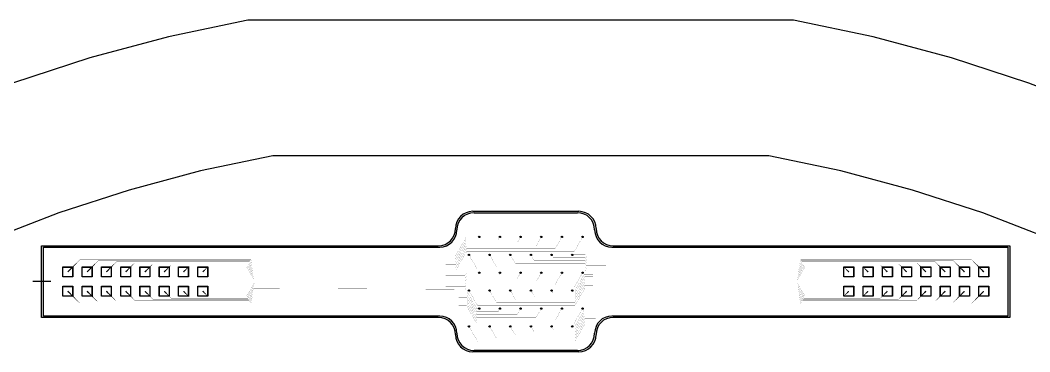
# Model space of a CAD drawing. Header units: metres. Extents: x -54999 to 54999, y -52014 to 54102.
# Drawn here: x -18168 to 18479, y 42063 to 54102 of the extents above; entities that cross this region are included whole.
import ezdxf

# ---------------------------------------------------------------- set-up
doc = ezdxf.new("R2010")
doc.units = ezdxf.units.M
for name, color, linetype in [('eDura_outline_ext', 6, 'Continuous'), ('eDura_outline_int', 6, 'Continuous'), ('etch', 3, 'Continuous'), ('metal', 4, 'Continuous'), ('wafer_ext', 8, 'Continuous'), ('wafer_int', 8, 'Continuous')]:
    doc.layers.add(name, color=color, linetype=linetype)

msp = doc.modelspace()

# ---------------------------------------------------------------- linework, layer by layer
for p, q in [((-17391.174, 44285.743), (-17391.174, 44939.559)), ((-17057.616, 44612.651), (-17711.431, 44612.651))]:
    msp.add_line(p, q)
at = {"layer": 'eDura_outline_ext'}
for p, q in [((-1741.174, 47162.651), (2108.826, 47162.651)), ((-17391.174, 43312.651), (-17391.174, 45912.651)), ((-17391.174, 45912.651), (-2991.174, 45912.651)), ((3358.826, 45912.651), (17758.826, 45912.651)), ((17758.826, 45912.651), (17758.826, 43312.651)), ((-2991.174, 43312.651), (-17391.174, 43312.651)), ((17758.826, 43312.651), (3358.826, 43312.651)), ((2108.826, 42062.651), (-1741.174, 42062.651))]:
    msp.add_line(p, q, dxfattribs=at)
for centre, start, end in [((-1741.174, 46537.651), 90, 180), ((2058.826, 46487.651), 0, 90), ((-2991.174, 46537.651), 270, 0), ((3308.826, 46487.651), 180, 270), ((-2991.174, 42687.651), 0, 90), ((3358.826, 42687.651), 90, 180), ((-1741.174, 42687.651), 180, 270), ((2108.826, 42687.651), 270, 0)]:
    msp.add_arc(centre, 625, start, end, dxfattribs=at)
at = {"layer": 'eDura_outline_int'}
for p, q in [((-1691.174, 47112.651), (2058.826, 47112.651)), ((-17316.174, 43362.651), (-17316.174, 45862.651)), ((-17316.174, 45862.651), (-2941.174, 45862.651)), ((3308.826, 45862.651), (17683.826, 45862.651)), ((17683.826, 45862.651), (17683.826, 43362.651)), ((-2941.174, 43362.651), (-17316.174, 43362.651)), ((17683.826, 43362.651), (3308.826, 43362.651)), ((2058.826, 42112.651), (-1691.174, 42112.651))]:
    msp.add_line(p, q, dxfattribs=at)
for centre, start, end in [((-1691.174, 46487.651), 90, 180), ((2108.826, 46537.651), 0, 90), ((-2941.174, 46487.651), 270, 0), ((3358.826, 46537.651), 180, 270), ((-2941.174, 42737.651), 0, 90), ((3308.826, 42737.651), 90, 180), ((-1691.174, 42737.651), 180, 270), ((2058.826, 42737.651), 270, 0)]:
    msp.add_arc(centre, 625, start, end, dxfattribs=at)
at = {"layer": 'etch'}
for points in [[(-16616.174, 45137.651), (-16266.174, 45137.651), (-16266.174, 44787.651), (-16616.174, 44787.651), (-16616.174, 45137.651)], [(-15916.174, 45137.651), (-15566.174, 45137.651), (-15566.174, 44787.651), (-15916.174, 44787.651), (-15916.174, 45137.651)], [(-15216.174, 45137.651), (-14866.174, 45137.651), (-14866.174, 44787.651), (-15216.174, 44787.651), (-15216.174, 45137.651)], [(-14516.174, 45137.651), (-14166.174, 45137.651), (-14166.174, 44787.651), (-14516.174, 44787.651), (-14516.174, 45137.651)], [(-13816.174, 45137.651), (-13466.174, 45137.651), (-13466.174, 44787.651), (-13816.174, 44787.651), (-13816.174, 45137.651)], [(-13116.174, 45137.651), (-12766.174, 45137.651), (-12766.174, 44787.651), (-13116.174, 44787.651), (-13116.174, 45137.651)], [(-12416.174, 45137.651), (-12066.174, 45137.651), (-12066.174, 44787.651), (-12416.174, 44787.651), (-12416.174, 45137.651)], [(-11716.174, 45137.651), (-11366.174, 45137.651), (-11366.174, 44787.651), (-11716.174, 44787.651), (-11716.174, 45137.651)], [(11733.826, 45137.651), (12083.826, 45137.651), (12083.826, 44787.651), (11733.826, 44787.651), (11733.826, 45137.651)], [(12433.826, 45137.651), (12783.826, 45137.651), (12783.826, 44787.651), (12433.826, 44787.651), (12433.826, 45137.651)], [(13133.826, 45137.651), (13483.826, 45137.651), (13483.826, 44787.651), (13133.826, 44787.651), (13133.826, 45137.651)], [(13833.826, 45137.651), (14183.826, 45137.651), (14183.826, 44787.651), (13833.826, 44787.651), (13833.826, 45137.651)], [(14533.826, 45137.651), (14883.826, 45137.651), (14883.826, 44787.651), (14533.826, 44787.651), (14533.826, 45137.651)], [(15233.826, 45137.651), (15583.826, 45137.651), (15583.826, 44787.651), (15233.826, 44787.651), (15233.826, 45137.651)], [(15933.826, 45137.651), (16283.826, 45137.651), (16283.826, 44787.651), (15933.826, 44787.651), (15933.826, 45137.651)], [(16633.826, 45137.651), (16983.826, 45137.651), (16983.826, 44787.651), (16633.826, 44787.651), (16633.826, 45137.651)], [(-16616.174, 44437.651), (-16266.174, 44437.651), (-16266.174, 44087.651), (-16616.174, 44087.651), (-16616.174, 44437.651)], [(-15916.174, 44437.651), (-15566.174, 44437.651), (-15566.174, 44087.651), (-15916.174, 44087.651), (-15916.174, 44437.651)], [(-15216.174, 44437.651), (-14866.174, 44437.651), (-14866.174, 44087.651), (-15216.174, 44087.651), (-15216.174, 44437.651)], [(-14516.174, 44437.651), (-14166.174, 44437.651), (-14166.174, 44087.651), (-14516.174, 44087.651), (-14516.174, 44437.651)], [(-13816.174, 44437.651), (-13466.174, 44437.651), (-13466.174, 44087.651), (-13816.174, 44087.651), (-13816.174, 44437.651)], [(-13116.174, 44437.651), (-12766.174, 44437.651), (-12766.174, 44087.651), (-13116.174, 44087.651), (-13116.174, 44437.651)], [(-12416.174, 44437.651), (-12066.174, 44437.651), (-12066.174, 44087.651), (-12416.174, 44087.651), (-12416.174, 44437.651)], [(-11716.174, 44437.651), (-11366.174, 44437.651), (-11366.174, 44087.651), (-11716.174, 44087.651), (-11716.174, 44437.651)], [(11733.826, 44437.651), (12083.826, 44437.651), (12083.826, 44087.651), (11733.826, 44087.651), (11733.826, 44437.651)], [(12433.826, 44437.651), (12783.826, 44437.651), (12783.826, 44087.651), (12433.826, 44087.651), (12433.826, 44437.651)], [(13133.826, 44437.651), (13483.826, 44437.651), (13483.826, 44087.651), (13133.826, 44087.651), (13133.826, 44437.651)], [(13833.826, 44437.651), (14183.826, 44437.651), (14183.826, 44087.651), (13833.826, 44087.651), (13833.826, 44437.651)], [(14533.826, 44437.651), (14883.826, 44437.651), (14883.826, 44087.651), (14533.826, 44087.651), (14533.826, 44437.651)], [(15233.826, 44437.651), (15583.826, 44437.651), (15583.826, 44087.651), (15233.826, 44087.651), (15233.826, 44437.651)], [(15933.826, 44437.651), (16283.826, 44437.651), (16283.826, 44087.651), (15933.826, 44087.651), (15933.826, 44437.651)], [(16633.826, 44437.651), (16983.826, 44437.651), (16983.826, 44087.651), (16633.826, 44087.651), (16633.826, 44437.651)]]:
    msp.add_lwpolyline(points, close=True, dxfattribs=at)
for centre in [(-1503.674, 46231.891), (-753.674, 46231.891), (-3.674, 46231.891), (746.326, 46231.891), (1496.326, 46231.891), (2246.326, 46231.891), (-1878.674, 45582.372), (-1128.674, 45582.372), (-378.674, 45582.372), (371.326, 45582.372), (1121.326, 45582.372), (1871.326, 45582.372), (-1503.674, 44932.853), (-753.674, 44932.853), (-3.674, 44932.853), (746.326, 44932.853), (1496.326, 44932.853), (2246.326, 44932.853), (-1878.674, 44283.334), (-1128.674, 44283.334), (-378.674, 44283.334), (371.326, 44283.334), (1121.326, 44283.334), (1871.326, 44283.334), (-1503.674, 43633.815), (-753.674, 43633.815), (-3.674, 43633.815), (746.326, 43633.815), (1496.326, 43633.815), (2246.326, 43633.815), (-1878.674, 42984.296), (-1128.674, 42984.296), (-378.674, 42984.296), (371.326, 42984.296), (1121.326, 42984.296), (1871.326, 42984.296)]:
    msp.add_circle(centre, 5, dxfattribs=at)
at = {"layer": 'metal', "const_width": 4}
for points in [[(-1972.424, 46231.891), (-2376.014, 45532.853)], [(-1503.674, 46231.891), (-1972.424, 46231.891)], [(-1503.674, 46231.891), (-1503.674, 46231.891)], [(-753.674, 46231.891), (-816.028, 46123.891)], [(-3.674, 46231.891), (-128.382, 46015.891)], [(746.326, 46231.891), (559.264, 45907.891)], [(1496.326, 46231.891), (1246.91, 45799.891)], [(2246.326, 46231.891), (1934.556, 45691.891)], [(-1972.424, 46123.891), (-2371.395, 45432.853)], [(-1972.424, 46015.891), (-2366.777, 45332.853)], [(-1972.424, 45907.891), (-2362.158, 45232.853)], [(-816.028, 46123.891), (-1972.424, 46123.891)], [(-128.382, 46015.891), (-1972.424, 46015.891)], [(559.264, 45907.891), (-1972.424, 45907.891)], [(-2376.014, 45532.853), (-2722.424, 45532.853)], [(-1972.424, 45799.891), (-2357.539, 45132.853)], [(-1972.424, 45691.891), (-2352.92, 45032.853)], [(1246.91, 45799.891), (-1972.424, 45799.891)], [(1934.556, 45691.891), (-1972.424, 45691.891)], [(-1878.674, 45582.372), (-1566.905, 45042.372)], [(-1128.674, 45582.372), (-879.259, 45150.372)], [(-378.674, 45582.372), (-191.613, 45258.372)], [(371.326, 45582.372), (496.033, 45366.372)], [(1121.326, 45582.372), (1183.679, 45474.372)], [(1183.679, 45474.372), (2340.076, 45474.372)], [(1871.326, 45582.372), (1871.326, 45582.372)], [(1871.326, 45582.372), (2340.076, 45582.372)], [(2340.076, 45582.372), (2397.533, 45482.853)], [(2340.076, 45474.372), (2392.914, 45382.853)], [(2397.533, 45482.853), (3090.076, 45482.853)], [(-16000.174, 45403.651), (-9791.174, 45403.651)], [(-15338.174, 45365.651), (-9813.114, 45365.651)], [(-14676.174, 45327.651), (-9835.053, 45327.651)], [(-14014.174, 45289.651), (-9856.992, 45289.651)], [(-13352.174, 45251.651), (-9878.932, 45251.651)], [(-12690.174, 45213.651), (-9900.871, 45213.651)], [(-12028.174, 45175.651), (-9922.81, 45175.651)], [(-11366.174, 45137.651), (-9944.75, 45137.651)], [(-9944.75, 45137.651), (-9670.508, 44662.651)], [(-9922.81, 45175.651), (-9684.365, 44762.651)], [(-9900.871, 45213.651), (-9698.221, 44862.651)], [(-9878.932, 45251.651), (-9712.077, 44962.651)], [(-9856.992, 45289.651), (-9725.934, 45062.651)], [(-9835.053, 45327.651), (-9739.79, 45162.651)], [(-9813.114, 45365.651), (-9753.647, 45262.651)], [(-9791.174, 45403.651), (-9767.503, 45362.651)], [(-2371.395, 45432.853), (-2722.424, 45432.853)], [(-2366.777, 45332.853), (-2722.424, 45332.853)], [(-2362.158, 45232.853), (-2722.424, 45232.853)], [(-2357.539, 45132.853), (-2722.424, 45132.853)], [(-879.259, 45150.372), (2340.076, 45150.372)], [(-191.613, 45258.372), (2340.076, 45258.372)], [(496.033, 45366.372), (2340.076, 45366.372)], [(2340.076, 45366.372), (2388.295, 45282.853)], [(2340.076, 45258.372), (2383.677, 45182.853)], [(2340.076, 45150.372), (2379.058, 45082.853)], [(2379.058, 45082.853), (3090.076, 45082.853)], [(2383.677, 45182.853), (3090.076, 45182.853)], [(2388.295, 45282.853), (3090.076, 45282.853)], [(2392.914, 45382.853), (3090.076, 45382.853)], [(10312.401, 45137.651), (10038.159, 44662.651)], [(10290.461, 45175.651), (10052.016, 44762.651)], [(10268.522, 45213.651), (10065.872, 44862.651)], [(10246.583, 45251.651), (10079.729, 44962.651)], [(10224.644, 45289.651), (10093.585, 45062.651)], [(10202.704, 45327.651), (10107.441, 45162.651)], [(10180.765, 45365.651), (10121.298, 45262.651)], [(10158.826, 45403.651), (10135.154, 45362.651)], [(16367.826, 45403.651), (10158.826, 45403.651)], [(15705.826, 45365.651), (10180.765, 45365.651)], [(15043.826, 45327.651), (10202.704, 45327.651)], [(14381.826, 45289.651), (10224.644, 45289.651)], [(13719.826, 45251.651), (10246.583, 45251.651)], [(13057.826, 45213.651), (10268.522, 45213.651)], [(12395.826, 45175.651), (10290.461, 45175.651)], [(11733.826, 45137.651), (10312.401, 45137.651)], [(-2352.92, 45032.853), (-2722.424, 45032.853)], [(-2029.882, 44833.334), (-2722.424, 44833.334)], [(-2025.263, 44733.334), (-2722.424, 44733.334)], [(-1972.424, 44932.853), (-2029.882, 44833.334)], [(-1972.424, 44824.853), (-2025.263, 44733.334)], [(-1972.424, 44716.853), (-2020.644, 44633.334)], [(-1503.674, 44932.853), (-1972.424, 44932.853)], [(-816.028, 44824.853), (-1972.424, 44824.853)], [(-128.382, 44716.853), (-1972.424, 44716.853)], [(-1566.905, 45042.372), (2340.076, 45042.372)], [(-1503.674, 44932.853), (-1503.674, 44932.853)], [(-753.674, 44932.853), (-816.028, 44824.853)], [(-3.674, 44932.853), (-128.382, 44716.853)], [(746.326, 44932.853), (559.264, 44608.853)], [(1496.326, 44932.853), (1246.91, 44500.853)], [(2246.326, 44932.853), (1934.556, 44392.853)], [(1965.076, 44283.334), (2311.208, 44882.853)], [(1965.076, 44175.334), (2315.827, 44782.853)], [(2311.208, 44882.853), (2621.326, 44882.853)], [(2315.827, 44782.853), (2621.326, 44782.853)], [(2340.076, 45042.372), (2374.439, 44982.853)], [(2374.439, 44982.853), (3090.076, 44982.853)], [(-9944.75, 44087.651), (-9670.508, 44562.651)], [(-9922.81, 44049.651), (-9684.365, 44462.651)], [(-9900.871, 44011.651), (-9698.221, 44362.651)], [(-2006.788, 44333.334), (-9698.221, 44362.651)], [(-2020.644, 44633.334), (-2722.424, 44633.334)], [(-2016.025, 44533.334), (-2722.424, 44533.334)], [(-2011.407, 44433.334), (-2722.424, 44433.334)], [(-1972.424, 44608.853), (-2016.025, 44533.334)], [(-1972.424, 44500.853), (-2011.407, 44433.334)], [(-1972.424, 44392.853), (-2006.788, 44333.334)], [(559.264, 44608.853), (-1972.424, 44608.853)], [(1246.91, 44500.853), (-1972.424, 44500.853)], [(1934.556, 44392.853), (-1972.424, 44392.853)], [(1965.076, 44067.334), (2320.446, 44682.853)], [(1965.076, 43959.334), (2325.065, 44582.853)], [(1965.076, 43851.334), (2329.683, 44482.853)], [(1965.076, 43743.334), (2334.302, 44382.853)], [(2320.446, 44682.853), (2621.326, 44682.853)], [(2325.065, 44582.853), (2621.326, 44582.853)], [(2329.683, 44482.853), (2621.326, 44482.853)], [(2334.302, 44382.853), (2621.326, 44382.853)], [(10312.401, 44087.651), (10038.159, 44562.651)], [(10290.461, 44049.651), (10052.016, 44462.651)], [(10268.522, 44011.651), (10065.872, 44362.651)], [(-12690.174, 44011.651), (-9900.871, 44011.651)], [(-12028.174, 44049.651), (-9922.81, 44049.651)], [(-11366.174, 44087.651), (-9944.75, 44087.651)], [(-9878.932, 43973.651), (-9712.077, 44262.651)], [(-9856.992, 43935.651), (-9725.934, 44162.651)], [(-9835.053, 43897.651), (-9739.79, 44062.651)], [(-1943.557, 44233.334), (-2253.674, 44233.334)], [(-1948.176, 44133.334), (-2253.674, 44133.334)], [(-1952.794, 44033.334), (-2253.674, 44033.334)], [(-1597.424, 43417.815), (-1952.794, 44033.334)], [(-1597.424, 43525.815), (-1948.176, 44133.334)], [(-1597.424, 43633.815), (-1943.557, 44233.334)], [(-1878.674, 44283.334), (-1566.905, 43743.334)], [(-1128.674, 44283.334), (-879.259, 43851.334)], [(-378.674, 44283.334), (-191.613, 43959.334)], [(371.326, 44283.334), (496.033, 44067.334)], [(496.033, 44067.334), (1965.076, 44067.334)], [(1121.326, 44283.334), (1183.679, 44175.334)], [(1183.679, 44175.334), (1965.076, 44175.334)], [(1871.326, 44283.334), (1871.326, 44283.334)], [(1871.326, 44283.334), (1965.076, 44283.334)], [(10246.583, 43973.651), (10079.729, 44262.651)], [(10224.644, 43935.651), (10093.585, 44162.651)], [(10202.704, 43897.651), (10107.441, 44062.651)], [(13057.826, 44011.651), (10268.522, 44011.651)], [(12395.826, 44049.651), (10290.461, 44049.651)], [(11733.826, 44087.651), (10312.401, 44087.651)], [(-16000.174, 43821.651), (-9791.174, 43821.651)], [(-15338.174, 43859.651), (-9813.114, 43859.651)], [(-14676.174, 43897.651), (-9835.053, 43897.651)], [(-14014.174, 43935.651), (-9856.992, 43935.651)], [(-13352.174, 43973.651), (-9878.932, 43973.651)], [(-9813.114, 43859.651), (-9753.647, 43962.651)], [(-9791.174, 43821.651), (-9767.503, 43862.651)], [(-1957.413, 43933.334), (-2253.674, 43933.334)], [(-1962.032, 43833.334), (-2253.674, 43833.334)], [(-1966.651, 43733.334), (-2253.674, 43733.334)], [(-1597.424, 43093.815), (-1966.651, 43733.334)], [(-1597.424, 43201.815), (-1962.032, 43833.334)], [(-1597.424, 43309.815), (-1957.413, 43933.334)], [(-1503.674, 43633.815), (-1597.424, 43633.815)], [(-1566.905, 43743.334), (1965.076, 43743.334)], [(-1503.674, 43633.815), (-1503.674, 43633.815)], [(-879.259, 43851.334), (1965.076, 43851.334)], [(-753.674, 43633.815), (-816.028, 43525.815)], [(-191.613, 43959.334), (1965.076, 43959.334)], [(-3.674, 43633.815), (-128.382, 43417.815)], [(746.326, 43633.815), (559.264, 43309.815)], [(1496.326, 43633.815), (1246.91, 43201.815)], [(2246.326, 43633.815), (1934.556, 43093.815)], [(10180.765, 43859.651), (10121.298, 43962.651)], [(10158.826, 43821.651), (10135.154, 43862.651)], [(16367.826, 43821.651), (10158.826, 43821.651)], [(15705.826, 43859.651), (10180.765, 43859.651)], [(15043.826, 43897.651), (10202.704, 43897.651)], [(14381.826, 43935.651), (10224.644, 43935.651)], [(13719.826, 43973.651), (10246.583, 43973.651)], [(-816.028, 43525.815), (-1597.424, 43525.815)], [(-128.382, 43417.815), (-1597.424, 43417.815)], [(559.264, 43309.815), (-1597.424, 43309.815)], [(1965.076, 42984.296), (2311.208, 43583.815)], [(1965.076, 42876.296), (2315.827, 43483.815)], [(1965.076, 42768.296), (2320.446, 43383.815)], [(1965.076, 42660.296), (2325.065, 43283.815)], [(2311.208, 43583.815), (2715.076, 43583.815)], [(2315.827, 43483.815), (2715.076, 43483.815)], [(2320.446, 43383.815), (2715.076, 43383.815)], [(2325.065, 43283.815), (2715.076, 43283.815)], [(-1878.674, 42984.296), (-1566.905, 42444.296)], [(1246.91, 43201.815), (-1597.424, 43201.815)], [(1934.556, 43093.815), (-1597.424, 43093.815)], [(-1128.674, 42984.296), (-879.259, 42552.296)], [(-378.674, 42984.296), (-191.613, 42660.296)], [(371.326, 42984.296), (496.033, 42768.296)], [(1121.326, 42984.296), (1183.679, 42876.296)], [(1183.679, 42876.296), (1965.076, 42876.296)], [(1871.326, 42984.296), (1871.326, 42984.296)], [(1871.326, 42984.296), (1965.076, 42984.296)], [(1965.076, 42552.296), (2329.683, 43183.815)], [(1965.076, 42444.296), (2334.302, 43083.815)], [(2329.683, 43183.815), (2715.076, 43183.815)], [(2334.302, 43083.815), (2715.076, 43083.815)], [(-879.259, 42552.296), (1965.076, 42552.296)], [(-191.613, 42660.296), (1965.076, 42660.296)], [(496.033, 42768.296), (1965.076, 42768.296)], [(-1566.905, 42444.296), (1965.076, 42444.296)]]:
    msp.add_lwpolyline(points, dxfattribs=at)
at = {"layer": 'metal'}
for points in [[(-16621.174, 45142.651), (-16261.174, 45142.651), (-16261.174, 44782.651), (-16621.174, 44782.651), (-16621.174, 45142.651)], [(-15921.174, 45142.651), (-15561.174, 45142.651), (-15561.174, 44782.651), (-15921.174, 44782.651), (-15921.174, 45142.651)], [(-15221.174, 45142.651), (-14861.174, 45142.651), (-14861.174, 44782.651), (-15221.174, 44782.651), (-15221.174, 45142.651)], [(-14521.174, 45142.651), (-14161.174, 45142.651), (-14161.174, 44782.651), (-14521.174, 44782.651), (-14521.174, 45142.651)], [(-13821.174, 45142.651), (-13461.174, 45142.651), (-13461.174, 44782.651), (-13821.174, 44782.651), (-13821.174, 45142.651)], [(-13121.174, 45142.651), (-12761.174, 45142.651), (-12761.174, 44782.651), (-13121.174, 44782.651), (-13121.174, 45142.651)], [(-12421.174, 45142.651), (-12061.174, 45142.651), (-12061.174, 44782.651), (-12421.174, 44782.651), (-12421.174, 45142.651)], [(-11721.174, 45142.651), (-11361.174, 45142.651), (-11361.174, 44782.651), (-11721.174, 44782.651), (-11721.174, 45142.651)], [(11728.826, 45142.651), (12088.826, 45142.651), (12088.826, 44782.651), (11728.826, 44782.651), (11728.826, 45142.651)], [(12428.826, 45142.651), (12788.826, 45142.651), (12788.826, 44782.651), (12428.826, 44782.651), (12428.826, 45142.651)], [(13128.826, 45142.651), (13488.826, 45142.651), (13488.826, 44782.651), (13128.826, 44782.651), (13128.826, 45142.651)], [(13828.826, 45142.651), (14188.826, 45142.651), (14188.826, 44782.651), (13828.826, 44782.651), (13828.826, 45142.651)], [(14528.826, 45142.651), (14888.826, 45142.651), (14888.826, 44782.651), (14528.826, 44782.651), (14528.826, 45142.651)], [(15228.826, 45142.651), (15588.826, 45142.651), (15588.826, 44782.651), (15228.826, 44782.651), (15228.826, 45142.651)], [(15928.826, 45142.651), (16288.826, 45142.651), (16288.826, 44782.651), (15928.826, 44782.651), (15928.826, 45142.651)], [(16628.826, 45142.651), (16988.826, 45142.651), (16988.826, 44782.651), (16628.826, 44782.651), (16628.826, 45142.651)], [(-16621.174, 44442.651), (-16261.174, 44442.651), (-16261.174, 44082.651), (-16621.174, 44082.651), (-16621.174, 44442.651)], [(-15921.174, 44442.651), (-15561.174, 44442.651), (-15561.174, 44082.651), (-15921.174, 44082.651), (-15921.174, 44442.651)], [(-15221.174, 44442.651), (-14861.174, 44442.651), (-14861.174, 44082.651), (-15221.174, 44082.651), (-15221.174, 44442.651)], [(-14521.174, 44442.651), (-14161.174, 44442.651), (-14161.174, 44082.651), (-14521.174, 44082.651), (-14521.174, 44442.651)], [(-13821.174, 44442.651), (-13461.174, 44442.651), (-13461.174, 44082.651), (-13821.174, 44082.651), (-13821.174, 44442.651)], [(-13121.174, 44442.651), (-12761.174, 44442.651), (-12761.174, 44082.651), (-13121.174, 44082.651), (-13121.174, 44442.651)], [(-12421.174, 44442.651), (-12061.174, 44442.651), (-12061.174, 44082.651), (-12421.174, 44082.651), (-12421.174, 44442.651)], [(-11721.174, 44442.651), (-11361.174, 44442.651), (-11361.174, 44082.651), (-11721.174, 44082.651), (-11721.174, 44442.651)], [(11728.826, 44442.651), (12088.826, 44442.651), (12088.826, 44082.651), (11728.826, 44082.651), (11728.826, 44442.651)], [(12428.826, 44442.651), (12788.826, 44442.651), (12788.826, 44082.651), (12428.826, 44082.651), (12428.826, 44442.651)], [(13128.826, 44442.651), (13488.826, 44442.651), (13488.826, 44082.651), (13128.826, 44082.651), (13128.826, 44442.651)], [(13828.826, 44442.651), (14188.826, 44442.651), (14188.826, 44082.651), (13828.826, 44082.651), (13828.826, 44442.651)], [(14528.826, 44442.651), (14888.826, 44442.651), (14888.826, 44082.651), (14528.826, 44082.651), (14528.826, 44442.651)], [(15228.826, 44442.651), (15588.826, 44442.651), (15588.826, 44082.651), (15228.826, 44082.651), (15228.826, 44442.651)], [(15928.826, 44442.651), (16288.826, 44442.651), (16288.826, 44082.651), (15928.826, 44082.651), (15928.826, 44442.651)], [(16628.826, 44442.651), (16988.826, 44442.651), (16988.826, 44082.651), (16628.826, 44082.651), (16628.826, 44442.651)]]:
    msp.add_lwpolyline(points, close=True, dxfattribs=at)
for points in [[(-16441.174, 44962.651, 50, 4, 0), (-16000.174, 45403.651, 50, 4, 0)], [(-15741.174, 44962.651, 50, 4, 0), (-15338.174, 45365.651, 50, 4, 0)], [(-15041.174, 44962.651, 50, 4, 0), (-14676.174, 45327.651, 50, 4, 0)], [(-14341.174, 44962.651, 50, 4, 0), (-14014.174, 45289.651, 50, 4, 0)], [(-13641.174, 44962.651, 50, 4, 0), (-13352.174, 45251.651, 50, 4, 0)], [(-12941.174, 44962.651, 50, 4, 0), (-12690.174, 45213.651, 50, 4, 0)], [(-12241.174, 44962.651, 50, 4, 0), (-12028.174, 45175.651, 50, 4, 0)], [(-11541.174, 44962.651, 50, 4, 0), (-11366.174, 45137.651, 50, 4, 0)], [(11908.826, 44962.651, 50, 4, 0), (11733.826, 45137.651, 50, 4, 0)], [(12608.826, 44962.651, 50, 4, 0), (12395.826, 45175.651, 50, 4, 0)], [(13308.826, 44962.651, 50, 4, 0), (13057.826, 45213.651, 50, 4, 0)], [(14008.826, 44962.651, 50, 4, 0), (13719.826, 45251.651, 50, 4, 0)], [(14708.826, 44962.651, 50, 4, 0), (14381.826, 45289.651, 50, 4, 0)], [(15408.826, 44962.651, 50, 4, 0), (15043.826, 45327.651, 50, 4, 0)], [(16108.826, 44962.651, 50, 4, 0), (15705.826, 45365.651, 50, 4, 0)], [(16808.826, 44962.651, 50, 4, 0), (16367.826, 45403.651, 50, 4, 0)], [(-16441.174, 44262.651, 50, 4, 0), (-16000.174, 43821.651, 50, 4, 0)], [(-15741.174, 44262.651, 50, 4, 0), (-15338.174, 43859.651, 50, 4, 0)], [(-15041.174, 44262.651, 50, 4, 0), (-14676.174, 43897.651, 50, 4, 0)], [(-14341.174, 44262.651, 50, 4, 0), (-14014.174, 43935.651, 50, 4, 0)], [(-13641.174, 44262.651, 50, 4, 0), (-13352.174, 43973.651, 50, 4, 0)], [(-12941.174, 44262.651, 50, 4, 0), (-12690.174, 44011.651, 50, 4, 0)], [(-12241.174, 44262.651, 50, 4, 0), (-12028.174, 44049.651, 50, 4, 0)], [(-11541.174, 44262.651, 50, 4, 0), (-11366.174, 44087.651, 50, 4, 0)], [(11908.826, 44262.651, 50, 4, 0), (11733.826, 44087.651, 50, 4, 0)], [(12608.826, 44262.651, 50, 4, 0), (12395.826, 44049.651, 50, 4, 0)], [(13308.826, 44262.651, 50, 4, 0), (13057.826, 44011.651, 50, 4, 0)], [(14008.826, 44262.651, 50, 4, 0), (13719.826, 43973.651, 50, 4, 0)], [(14708.826, 44262.651, 50, 4, 0), (14381.826, 43935.651, 50, 4, 0)], [(15408.826, 44262.651, 50, 4, 0), (15043.826, 43897.651, 50, 4, 0)], [(16108.826, 44262.651, 50, 4, 0), (15705.826, 43859.651, 50, 4, 0)], [(16808.826, 44262.651, 50, 4, 0), (16367.826, 43821.651, 50, 4, 0)]]:
    msp.add_lwpolyline(points, format="xyseb", dxfattribs=at)
for centre in [(-1503.674, 46231.891), (-753.674, 46231.891), (-3.674, 46231.891), (746.326, 46231.891), (1496.326, 46231.891), (2246.326, 46231.891), (-1878.674, 45582.372), (-1128.674, 45582.372), (-378.674, 45582.372), (371.326, 45582.372), (1121.326, 45582.372), (1871.326, 45582.372), (-1503.674, 44932.853), (-753.674, 44932.853), (-3.674, 44932.853), (746.326, 44932.853), (1496.326, 44932.853), (2246.326, 44932.853), (-1878.674, 44283.334), (-1128.674, 44283.334), (-378.674, 44283.334), (371.326, 44283.334), (1121.326, 44283.334), (1871.326, 44283.334), (-1503.674, 43633.815), (-753.674, 43633.815), (-3.674, 43633.815), (746.326, 43633.815), (1496.326, 43633.815), (2246.326, 43633.815), (-1878.674, 42984.296), (-1128.674, 42984.296), (-378.674, 42984.296), (371.326, 42984.296), (1121.326, 42984.296), (1871.326, 42984.296)]:
    msp.add_circle(centre, 25, dxfattribs=at)
at = {"layer": 'wafer_ext'}
msp.add_lwpolyline([(21197.302, 50751.102), (18444.525, 51815.051), (15638.642, 52729.81), (12787.73, 53492.747), (9900, 54101.664), (9900, 54101.664), (-9900, 54101.664), (-9900, 54101.664), (-12787.73, 53492.747), (-15638.642, 52729.81), (-18444.525, 51815.051)], dxfattribs=at)
at = {"layer": 'wafer_int'}
msp.add_lwpolyline([(19270.275, 46137.366), (16767.75, 47104.592), (14216.947, 47936.191), (11625.21, 48629.77), (9000, 49183.331), (9000, 49183.331), (-9000, 49183.331), (-9000, 49183.331), (-11625.21, 48629.77), (-14216.947, 47936.191), (-16767.75, 47104.592), (-19270.275, 46137.366)], dxfattribs=at)

doc.saveas('drawing.dxf')
